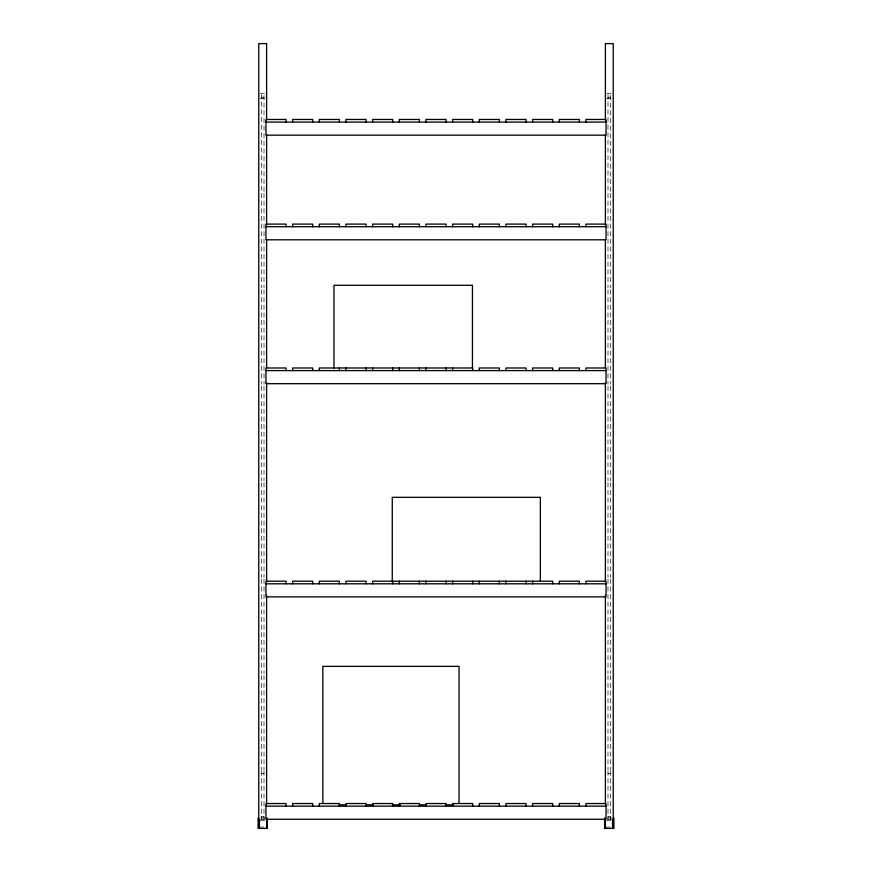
<?xml version="1.0" encoding="UTF-8"?>
<svg xmlns="http://www.w3.org/2000/svg" width="872" height="872" viewBox="0 0 872 872"><rect width="100%" height="100%" fill="white"/><g stroke="black" fill="none" stroke-linecap="round" stroke-linejoin="round"><path stroke-width="0.65" stroke-dasharray="4.36 3.27" d="M260.074 93.304L265.306 93.304M606.694 93.304L611.926 93.304M261.382 97.228L263.998 97.228M608.002 97.228L610.618 97.228M260.074 98.536L265.306 98.536M606.694 98.536L611.926 98.536M261.382 773.693L263.998 773.693M608.002 773.693L610.618 773.693M261.382 816.574L263.998 816.574M608.002 816.574L610.618 816.574M260.728 817.936L267.268 817.936M607.348 817.936L613.888 817.936M260.728 819.244L265.96 819.244M607.348 819.244L612.58 819.244M260.074 820.705L265.306 820.705M606.694 820.705L611.926 820.705M259.42 827.092L264.652 827.092M606.04 827.092L611.272 827.092M610.618 191.35L610.618 94.612L608.002 94.612L608.002 191.35M610.618 193.377L610.618 287.793M610.618 289.82L610.618 384.236M610.618 386.263L610.618 480.679M610.618 482.707L610.618 577.122M610.618 579.15L610.618 673.566M610.618 675.593L610.618 770.009M610.618 770.935L610.618 819.331M608.002 193.377L608.002 287.793M608.002 289.82L608.002 384.236M608.002 386.263L608.002 480.679M608.002 482.707L608.002 577.122M608.002 579.15L608.002 673.566M608.002 675.593L608.002 770.009M608.002 770.935L608.002 819.331M263.998 191.35L263.998 94.612L261.382 94.612L261.382 191.35M263.998 193.377L263.998 287.793M263.998 289.82L263.998 384.236M263.998 386.263L263.998 480.679M263.998 482.707L263.998 577.122M263.998 579.15L263.998 673.566M263.998 675.593L263.998 770.009M263.998 770.935L263.998 819.331M261.382 193.377L261.382 287.793M261.382 289.82L261.382 384.236M261.382 386.263L261.382 480.679M261.382 482.707L261.382 577.122M261.382 579.15L261.382 673.566M261.382 675.593L261.382 770.009M261.382 770.935L261.382 819.331"/><path stroke-width="1.31" d="M265.96 122.08L606.04 122.08M265.96 226.72L606.04 226.72M265.96 370.6L606.04 370.6M265.96 583.804L606.04 583.804M339.186 804.856L345.999 804.856M366.425 804.856L373.227 804.856M392.302 804.856L400.466 804.856M419.53 804.856L426.343 804.856M445.407 804.856L453.582 804.856M265.96 806.164L606.04 806.164M613.888 817.936L613.888 828.4L604.732 828.4L604.732 817.936M613.234 828.4L613.234 43.6L605.386 43.6L605.386 119.9M612.58 819.244L612.58 827.092M605.386 134.888L605.386 224.813M605.386 239.8L605.386 367.875M605.386 382.863L605.386 581.788M605.386 595.413L605.386 803.875M605.386 818.863L605.386 828.4M585.919 122.08L585.919 119.464L606.04 119.464L606.04 135.16L265.96 135.16L265.96 119.464L286.081 119.464L286.081 122.08M585.919 226.72L585.919 224.104L606.04 224.104L606.04 239.8L265.96 239.8L265.96 224.104L286.081 224.104L286.081 226.72M585.919 370.6L585.919 367.984L606.04 367.984L606.04 383.68L265.96 383.68L265.96 367.984L286.081 367.984L286.081 370.6M585.919 583.804L585.919 581.188L606.04 581.188L606.04 596.884L265.96 596.884L265.96 581.188L286.081 581.188L286.081 583.804M585.919 806.164L585.919 803.548L606.04 803.548L606.04 819.244L265.96 819.244L265.96 803.548L286.081 803.548L286.081 806.164M579.379 122.08L579.379 119.464L559.257 119.464L559.257 122.08M579.379 226.72L579.379 224.104L559.257 224.104L559.257 226.72M579.379 370.6L579.379 367.984L559.257 367.984L559.257 370.6M579.379 583.804L579.379 581.188L559.257 581.188L559.257 583.804M579.379 806.164L579.379 803.548L559.257 803.548L559.257 806.164M552.717 122.08L552.717 119.464L532.596 119.464L532.596 122.08M552.717 226.72L552.717 224.104L532.596 224.104L532.596 226.72M552.717 370.6L552.717 367.984L532.596 367.984L532.596 370.6M552.717 583.804L552.717 581.188L372.617 581.188L372.617 583.804M552.717 806.164L552.717 803.548L532.596 803.548L532.596 806.164M540.357 581.188L540.357 497.323L392.269 497.323L392.269 581.188M532.596 581.188L532.596 583.804M526.056 122.08L526.056 119.464L505.923 119.464L505.923 122.08M526.056 226.72L526.056 224.104L505.923 224.104L505.923 226.72M526.056 370.6L526.056 367.984L505.923 367.984L505.923 370.6M526.056 581.188L526.056 583.804M526.056 806.164L526.056 803.548L505.923 803.548L505.923 806.164M505.923 581.188L505.923 583.804M499.384 122.08L499.384 119.464L479.262 119.464L479.262 122.08M499.384 226.72L499.384 224.104L479.262 224.104L479.262 226.72M499.384 370.6L499.384 367.984L479.262 367.984L479.262 370.6M499.384 581.188L499.384 583.804M499.384 806.164L499.384 803.548L479.262 803.548L479.262 806.164M479.262 581.188L479.262 583.804M472.722 122.08L472.722 119.464L452.601 119.464L452.601 122.08M472.722 226.72L472.722 224.104L452.601 224.104L452.601 226.72M472.722 370.6L472.722 367.984L319.283 367.984L319.283 370.6M472.722 581.188L472.722 583.804M472.722 806.164L472.722 803.548L452.601 803.548L452.601 806.164M472.45 367.984L472.45 285.297L333.965 285.297L333.965 367.984M459.032 803.494L459.032 666.372L322.847 666.372L322.847 803.494M452.601 367.984L452.601 370.6M452.601 581.188L452.601 583.804M446.061 122.08L446.061 119.464L425.939 119.464L425.939 122.08M446.061 226.72L446.061 224.104L425.939 224.104L425.939 226.72M446.061 367.984L446.061 370.6M446.061 581.188L446.061 583.804M446.061 806.164L446.061 803.548L425.939 803.548L425.939 806.164M425.939 367.984L425.939 370.6M425.939 581.188L425.939 583.804M419.399 122.08L419.399 119.464L399.278 119.464L399.278 122.08M419.399 226.72L419.399 224.104L399.278 224.104L399.278 226.72M419.399 367.984L419.399 370.6M419.399 581.188L419.399 583.804M419.399 806.164L419.399 803.548L399.278 803.548L399.278 806.164M399.278 367.984L399.278 370.6M399.278 581.188L399.278 583.804M392.738 122.08L392.738 119.464L372.617 119.464L372.617 122.08M392.738 226.72L392.738 224.104L372.617 224.104L372.617 226.72M392.738 367.984L392.738 370.6M392.738 581.188L392.738 583.804M392.738 806.164L392.738 803.548L372.617 803.548L372.617 806.164M372.617 367.984L372.617 370.6M366.077 122.08L366.077 119.464L345.944 119.464L345.944 122.08M366.077 226.72L366.077 224.104L345.944 224.104L345.944 226.72M366.077 367.984L366.077 370.6M366.077 583.804L366.077 581.188L345.944 581.188L345.944 583.804M366.077 806.164L366.077 803.548L345.944 803.548L345.944 806.164M345.944 367.984L345.944 370.6M339.404 122.08L339.404 119.464L319.283 119.464L319.283 122.08M339.404 226.72L339.404 224.104L319.283 224.104L319.283 226.72M339.404 367.984L339.404 370.6M339.404 583.804L339.404 581.188L319.283 581.188L319.283 583.804M339.404 806.164L339.404 803.548L319.283 803.548L319.283 806.164M312.743 122.08L312.743 119.464L292.621 119.464L292.621 122.08M312.743 226.72L312.743 224.104L292.621 224.104L292.621 226.72M312.743 370.6L312.743 367.984L292.621 367.984L292.621 370.6M312.743 583.804L312.743 581.188L292.621 581.188L292.621 583.804M312.743 806.164L312.743 803.548L292.621 803.548L292.621 806.164M267.268 817.936L267.268 828.4L258.112 828.4L258.112 817.936M266.614 119.9L266.614 43.6L258.766 43.6L258.766 828.4M266.614 134.888L266.614 224.813M266.614 239.8L266.614 367.875M266.614 382.863L266.614 581.788M266.614 595.413L266.614 803.875M266.614 818.863L266.614 828.4M259.42 819.244L259.42 827.092"/></g></svg>
